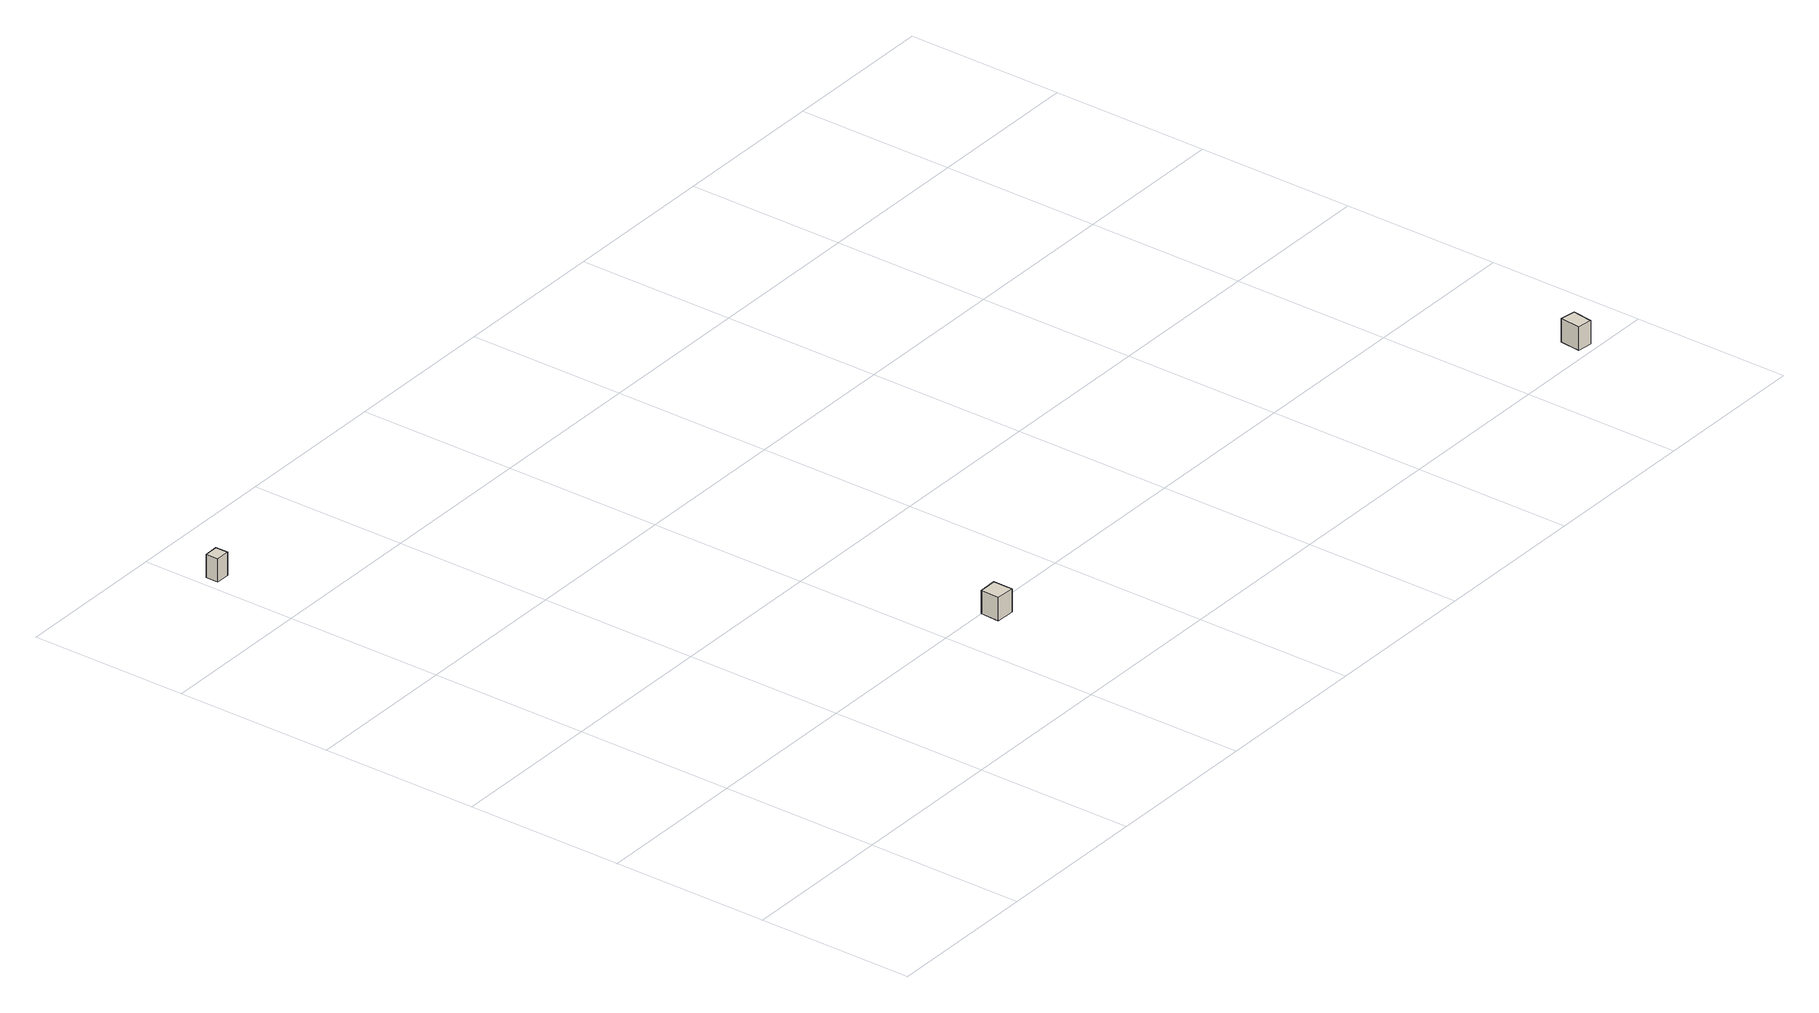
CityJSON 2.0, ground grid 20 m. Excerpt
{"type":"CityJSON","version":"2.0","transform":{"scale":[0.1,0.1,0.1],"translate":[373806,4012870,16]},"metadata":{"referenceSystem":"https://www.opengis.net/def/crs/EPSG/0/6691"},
"CityObjects":{
"building1":{"type":"Building","attributes":{"枝番":1,"利根川水系渡良瀬川洪水浸水想定区域（計画規模）.規模":"L1","利根川水系渡良瀬川洪水浸水想定区域（計画規模）.浸水ランク":"1","利根川水系渡良瀬川洪水浸水想定区域（計画規模）.浸水深":0.1,"利根川水系渡良瀬川洪水浸水想定区域（想定最大規模）.規模":"L2","利根川水系渡良瀬川洪水浸水想定区域（想定最大規模）.浸水ランク":"2","利根川水系渡良瀬川洪水浸水想定区域（想定最大規模）.浸水深":1.43,"利根川水系渡良瀬川洪水浸水想定区域（想定最大規模）.継続時間":111.2,"利根川水系利根川洪水浸水想定区域（計画規模）.規模":"L1","利根川水系利根川洪水浸水想定区域（計画規模）.浸水ランク":"2","利根川水系利根川洪水浸水想定区域（計画規模）.浸水深":2.4,"利根川水系利根川洪水浸水想定区域（想定最大規模）.規模":"L2","利根川水系利根川洪水浸水想定区域（想定最大規模）.浸水ランク":"3","利根川水系利根川洪水浸水想定区域（想定最大規模）.浸水深":4.63,"BuildingDetails.prefecture":"10","BuildingDetails.city":"10207"},"geometry":[{"type":"Solid","lod":"1","boundaries":[[[[0,1,2,3]],[[2,4,5,3]],[[1,6,4,2]],[[0,7,6,1]],[[3,5,7,0]],[[4,6,7,5]]]]}]},
"building2":{"type":"Building","attributes":{"枝番":1,"利根川水系渡良瀬川洪水浸水想定区域（計画規模）.規模":"L1","利根川水系渡良瀬川洪水浸水想定区域（計画規模）.浸水ランク":"1","利根川水系渡良瀬川洪水浸水想定区域（計画規模）.浸水深":0.38,"利根川水系渡良瀬川洪水浸水想定区域（想定最大規模）.規模":"L2","利根川水系渡良瀬川洪水浸水想定区域（想定最大規模）.浸水ランク":"2","利根川水系渡良瀬川洪水浸水想定区域（想定最大規模）.浸水深":1.73,"利根川水系渡良瀬川洪水浸水想定区域（想定最大規模）.継続時間":107.5,"利根川水系利根川洪水浸水想定区域（計画規模）.規模":"L1","利根川水系利根川洪水浸水想定区域（計画規模）.浸水ランク":"2","利根川水系利根川洪水浸水想定区域（計画規模）.浸水深":2.7,"利根川水系利根川洪水浸水想定区域（想定最大規模）.規模":"L2","利根川水系利根川洪水浸水想定区域（想定最大規模）.浸水ランク":"3","利根川水系利根川洪水浸水想定区域（想定最大規模）.浸水深":4.93,"BuildingDetails.prefecture":"10","BuildingDetails.city":"10207"},"geometry":[{"type":"Solid","lod":"1","boundaries":[[[[8,9,10,11]],[[10,12,13,11]],[[9,14,12,10]],[[8,15,14,9]],[[11,13,15,8]],[[12,14,15,13]]]]}]},
"building3":{"type":"Building","attributes":{"枝番":1,"利根川水系渡良瀬川洪水浸水想定区域（計画規模）.規模":"L1","利根川水系渡良瀬川洪水浸水想定区域（計画規模）.浸水ランク":"1","利根川水系渡良瀬川洪水浸水想定区域（計画規模）.浸水深":0.08,"利根川水系渡良瀬川洪水浸水想定区域（計画規模）.継続時間":3.8,"利根川水系渡良瀬川洪水浸水想定区域（想定最大規模）.規模":"L2","利根川水系渡良瀬川洪水浸水想定区域（想定最大規模）.浸水ランク":"2","利根川水系渡良瀬川洪水浸水想定区域（想定最大規模）.浸水深":1.43,"利根川水系渡良瀬川洪水浸水想定区域（想定最大規模）.継続時間":155.2,"利根川水系利根川洪水浸水想定区域（計画規模）.規模":"L1","利根川水系利根川洪水浸水想定区域（計画規模）.浸水ランク":"2","利根川水系利根川洪水浸水想定区域（計画規模）.浸水深":2.4,"利根川水系利根川洪水浸水想定区域（想定最大規模）.規模":"L2","利根川水系利根川洪水浸水想定区域（想定最大規模）.浸水ランク":"3","利根川水系利根川洪水浸水想定区域（想定最大規模）.浸水深":4.63,"BuildingDetails.prefecture":"10","BuildingDetails.city":"10207"},"geometry":[{"type":"Solid","lod":"1","boundaries":[[[[16,17,18,19]],[[18,20,21,19]],[[17,22,20,18]],[[16,23,22,17]],[[19,21,23,16]],[[20,22,23,21]]]]}]}
},
"vertices":[
[10,908,7],[10,924,7],[28,924,7],[28,908,7],[28,924,37],[28,908,37],[10,924,37],[10,908,37],
[465,176,4],[466,200,4],[489,200,4],[489,175,4],[489,200,34],[489,175,34],[466,200,34],[465,176,34],
[1307,11,5],[1310,38,5],[1330,35,5],[1326,9,5],[1330,35,35],[1326,9,35],[1310,38,35],[1307,11,35]
]}
